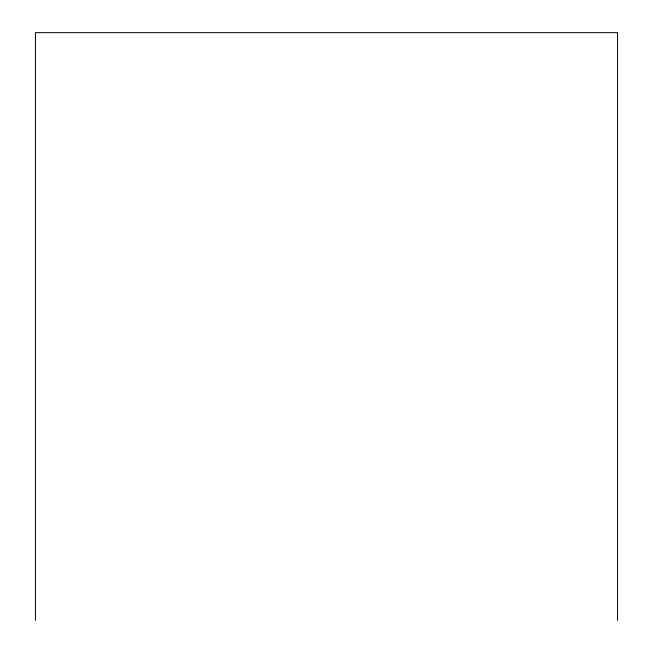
<?xml version="1.0" encoding="UTF-8"?>
<svg xmlns="http://www.w3.org/2000/svg" width="653" height="653" viewBox="0 0 653 653"><rect width="100%" height="100%" fill="white"/><g stroke="black" fill="none" stroke-linecap="round" stroke-linejoin="round"><path stroke-width="0.98" d="M617.558 620.35L617.558 32.65L35.442 32.65L35.442 620.35"/></g></svg>
